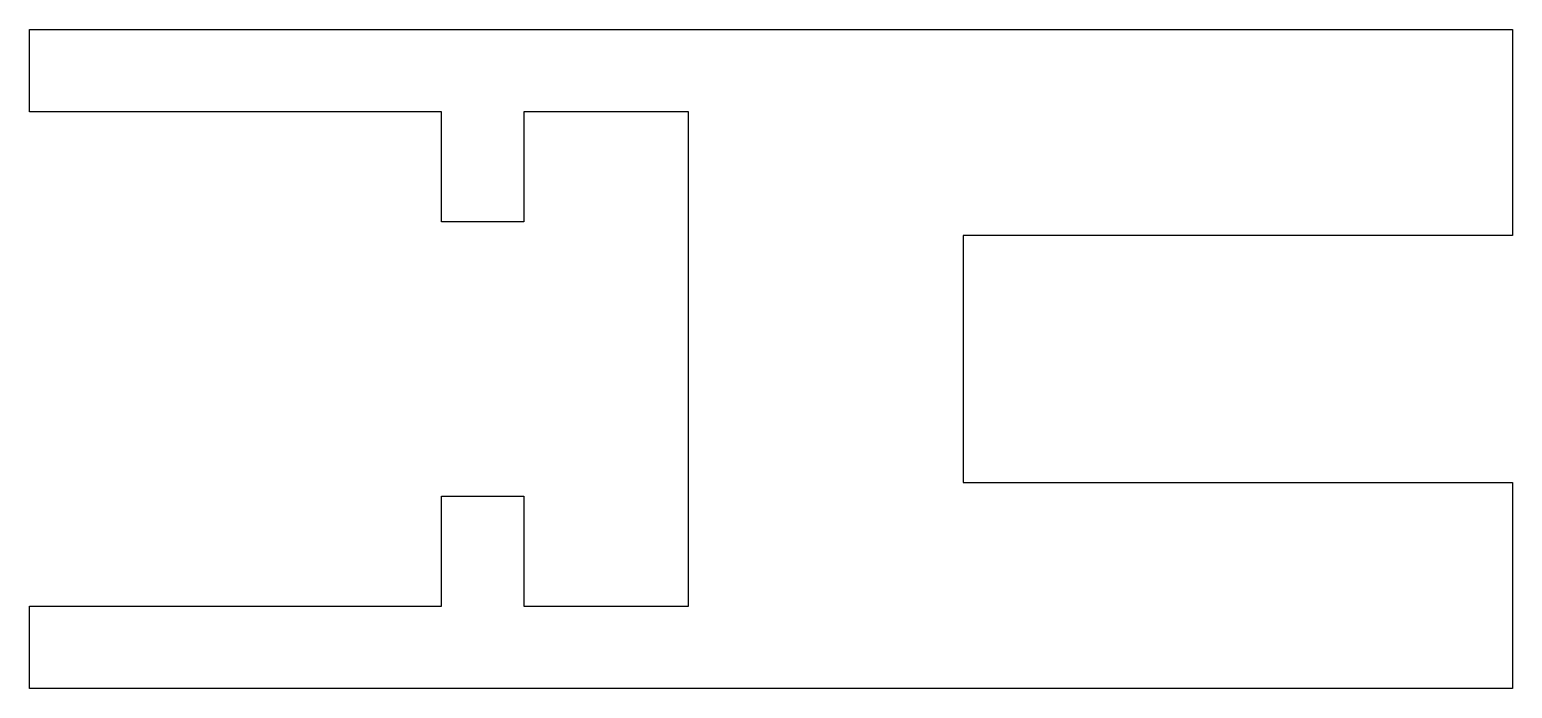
# Model space of a CAD drawing. Extents: x 1133.4 to 1160.4, y 162.6 to 174.6.
import ezdxf

# ---------------------------------------------------------------- set-up
doc = ezdxf.new("R2010")
doc.units = 0
doc.header["$LTSCALE"] = 15
doc.layers.get('0').update_dxf_attribs({"linetype": 'CONTINUOUS'})

msp = doc.modelspace()

# ---------------------------------------------------------------- linework, layer by layer
at = {"ltscale": 0.05}
msp.add_lwpolyline([(1142.401, 166.063), (1142.401, 164.063), (1145.401, 164.063), (1145.401, 173.063), (1142.401, 173.063), (1142.401, 171.063), (1140.901, 171.063), (1140.901, 173.063), (1133.401, 173.063), (1133.401, 174.563), (1160.401, 174.563), (1160.401, 170.813), (1150.401, 170.813), (1150.401, 166.313), (1160.401, 166.313), (1160.401, 162.563), (1133.401, 162.563), (1133.401, 164.063), (1140.901, 164.063), (1140.901, 166.063)], close=True, dxfattribs=at)

doc.saveas('drawing.dxf')
